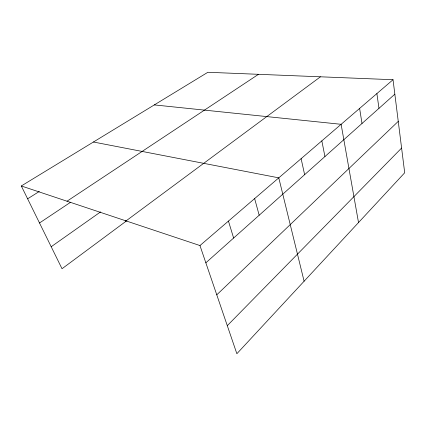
<?xml version="1.0" encoding="UTF-8"?>
<svg xmlns="http://www.w3.org/2000/svg" width="426" height="426" viewBox="0 0 426 426"><rect width="100%" height="100%" fill="white"/><g stroke="black" fill="none" stroke-linecap="round" stroke-linejoin="round"><path stroke-width="0.64" d="M227.292 325.656L401.601 148.056M216.77 294.819L398.257 121.367M205.849 262.821L394.843 94.178M199.959 245.557L393.033 79.715L404.7 172.77L236.867 353.718L199.959 245.557L21.3 185.965L207.861 72.282L393.033 79.715M126.048 220.902L320.448 76.802M126.778 220.705L62.02 268.737L21.3 185.965M51.189 246.729L100.584 211.892M39.506 222.979L70.625 202.222M67.01 201.21L258.491 74.316M27.621 198.809L39.283 191.476M154.313 104.913L341.114 124.307L358.516 222.558M93.427 142.012L278.78 177.85L304.1 281.229M125.223 220.279L125.718 221.488M228.448 221.083L233.624 238.043M254.636 198.591L259.178 215.236M301.113 158.669L304.633 174.676M321.838 140.868L324.937 156.56M359.619 108.412L362.004 123.481M376.888 93.582L378.97 108.348"/></g></svg>
